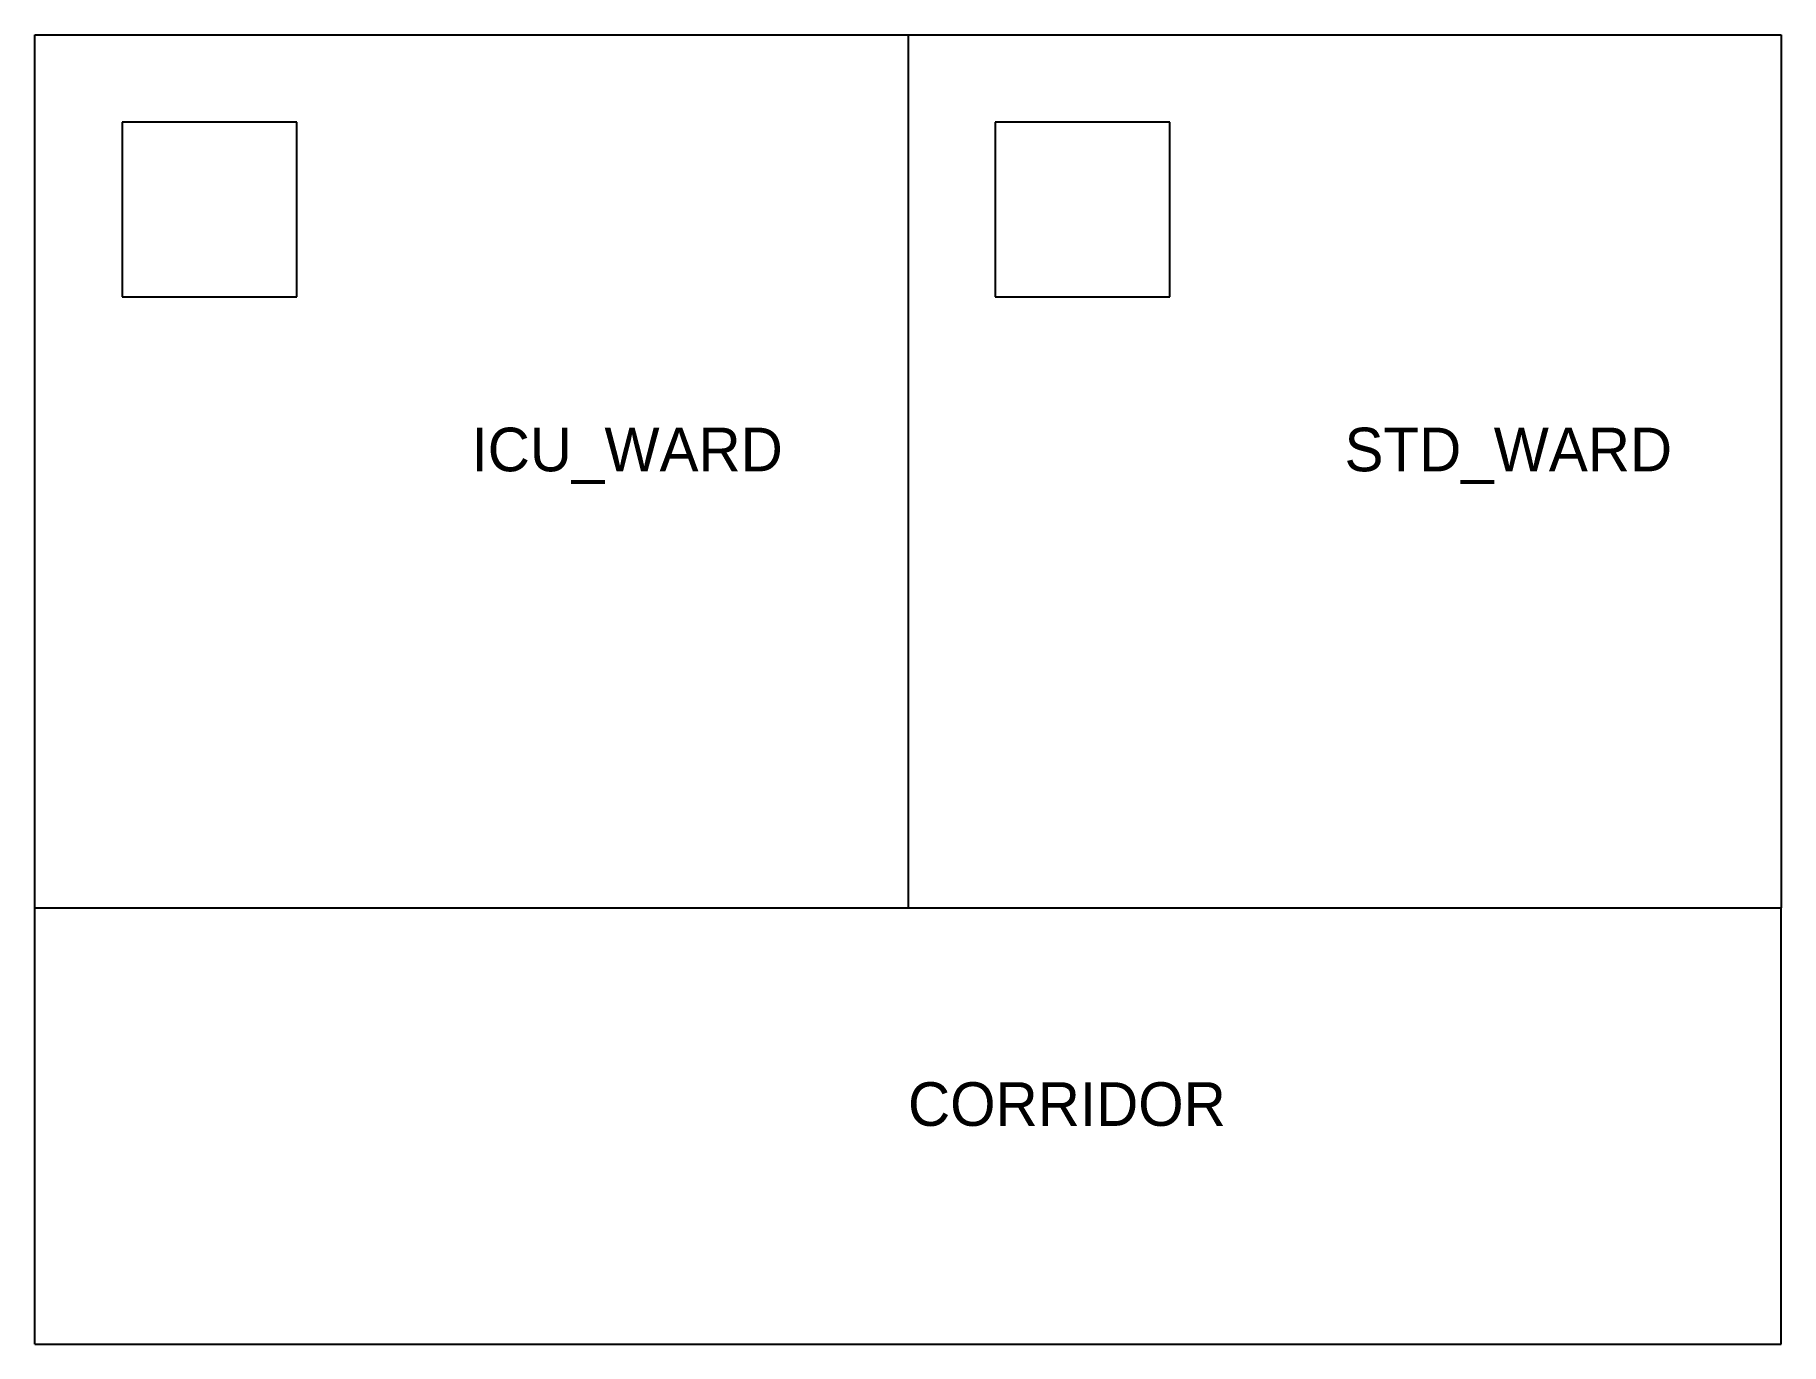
# Model space of a CAD drawing. Header units: metres. Extents: x 0 to 20, y 0 to 15.
import ezdxf

# ---------------------------------------------------------------- set-up
doc = ezdxf.new("R2010")
doc.units = ezdxf.units.M
for name, color, linetype in [('BEDS', 1, 'Continuous'), ('DOORS', 3, 'Continuous'), ('ROOM_LABELS', 5, 'Continuous'), ('WALLS', 7, 'Continuous')]:
    doc.layers.add(name, color=color, linetype=linetype)

msp = doc.modelspace()

# ---------------------------------------------------------------- linework, layer by layer
at = {"layer": 'BEDS'}
for p, q in [((3, 14), (1, 14)), ((1, 14), (1, 12)), ((3, 12), (3, 14)), ((13, 14), (11, 14)), ((11, 14), (11, 12)), ((13, 12), (13, 14)), ((1, 12), (3, 12)), ((11, 12), (13, 12))]:
    msp.add_line(p, q, dxfattribs=at)
at = {"layer": 'DOORS'}
for p, q in [((0, 0), (0, 5)), ((2, 5), (3, 5)), ((12, 5), (13, 5)), ((20, 0), (20, 5))]:
    msp.add_line(p, q, dxfattribs=at)
at = {"layer": 'WALLS'}
for p, q in [((0, 5), (0, 15)), ((0, 15), (10, 15)), ((10, 15), (10, 5)), ((10, 15), (20, 15)), ((20, 15), (20, 5)), ((0, 5), (2, 5)), ((3, 5), (10, 5)), ((10, 5), (12, 5)), ((13, 5), (20, 5)), ((0, 0), (10, 0)), ((10, 0), (20, 0))]:
    msp.add_line(p, q, dxfattribs=at)

# ---------------------------------------------------------------- texts
at = {"layer": 'ROOM_LABELS'}
for s, p in [('ICU_WARD', (5, 10)), ('STD_WARD', (15, 10)), ('CORRIDOR', (10, 2.5))]:
    msp.add_text(s, height=0.5, dxfattribs=at).set_placement(p)

doc.saveas('drawing.dxf')
